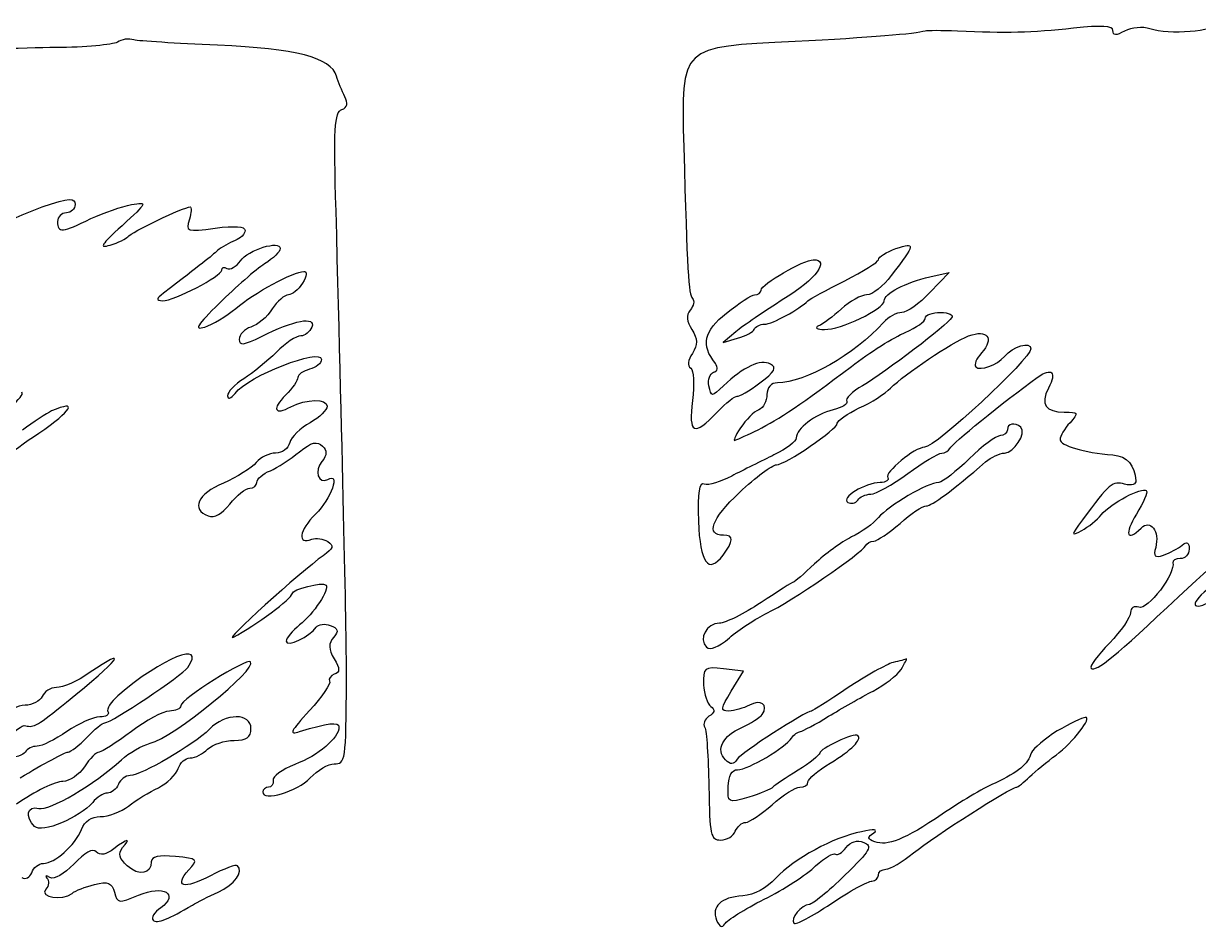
# Model space of a CAD drawing. Extents: x 0 to 69.4, y 0 to 30.3.
# Drawn here: x 46.603 to 50.082, y 12.479 to 15.16 of the extents above; entities that cross this region are included whole.
import ezdxf

# ---------------------------------------------------------------- set-up
doc = ezdxf.new("R2010")
doc.units = 0
doc.header["$MEASUREMENT"] = 0
doc.layers.get('0').update_dxf_attribs({"linetype": 'CONTINUOUS'})

msp = doc.modelspace()

# ---------------------------------------------------------------- linework, layer by layer
at = {"color": 0, "linetype": 'CONTINUOUS'}
for p, q in [((46.8806, 15.1042), (46.8806, 15.1042)), ((49.2865, 14.4099), (49.3438, 14.4219)), ((49.3438, 14.4219), (49.2865, 14.3629)), ((48.7119, 14.2467), (48.6738, 14.2154)), ((48.6738, 14.2154), (48.7171, 14.2275)), ((46.6861, 14.0122), (46.6861, 14.0122)), ((49.5157, 13.9568), (49.5157, 13.9568)), ((49.1771, 13.2676), (49.1771, 13.2676)), ((48.7344, 13.2415), (48.6754, 13.2485)), ((48.6981, 13.1825), (48.7344, 13.2415)), ((49.6632, 13.0645), (49.6632, 13.0645)), ((46.8701, 12.7156), (46.8701, 12.7156))]:
    msp.add_line(p, q, dxfattribs=at)
for points in [[(49.2726, 15.1372), (49.2431, 15.1285), (49.1113, 15.1181), (48.8872, 15.106)], [(49.3681, 15.1372), (49.3212, 15.1389), (49.2778, 15.1389), (49.2726, 15.1372)], [(49.7118, 15.1458), (49.5868, 15.1319), (49.5104, 15.1303), (49.3681, 15.1372)], [(49.8282, 15.1389), (49.8282, 15.1528), (49.7951, 15.1546), (49.7118, 15.1458)], [(49.8629, 15.1372), (49.8368, 15.1233), (49.8282, 15.1233), (49.8282, 15.1389)], [(49.9375, 15.1442), (49.9167, 15.1511), (49.8837, 15.1476), (49.8629, 15.1372)], [(50.144, 15.1597), (50.1285, 15.1354), (49.9949, 15.125), (49.9375, 15.1442)], [(46.8806, 15.1042), (46.8667, 15.0972), (46.785, 15.0886), (46.6983, 15.0886)], [(46.9292, 15.1111), (46.9153, 15.1164), (46.8926, 15.1129), (46.8806, 15.1042)], [(47.1774, 15.0956), (47.0542, 15.1007), (46.9431, 15.1076), (46.9292, 15.1111)], [(48.8872, 15.106), (48.5436, 15.0903), (48.5506, 15.0956), (48.5575, 14.7935)], [(46.6983, 15.0886), (46.6097, 15.0868), (46.4101, 15.0817), (46.2522, 15.0764)], [(47.5297, 15.0035), (47.5124, 15.059), (47.41, 15.0851), (47.1774, 15.0956)], [(47.554, 14.9428), (47.5454, 14.9601), (47.535, 14.9861), (47.5297, 15.0035)], [(47.5454, 14.9046), (47.5628, 14.9115), (47.5644, 14.9236), (47.554, 14.9428)], [(47.5281, 14.6042), (47.5211, 14.8472), (47.5228, 14.8976), (47.5454, 14.9046)], [(48.5575, 14.7935), (48.5679, 14.4254), (48.5714, 14.356), (48.5835, 14.3456)], [(46.5333, 14.5608), (46.5472, 14.5713), (46.6046, 14.5972), (46.6583, 14.6164)], [(46.6583, 14.6164), (46.74, 14.6442), (46.7556, 14.6442), (46.7556, 14.6233)], [(46.7556, 14.6233), (46.7556, 14.6111), (46.7435, 14.599), (46.7296, 14.599)], [(46.8024, 14.5817), (46.8406, 14.599), (46.8944, 14.6181), (46.9222, 14.6233)], [(46.9222, 14.6233), (46.9708, 14.6319), (46.9708, 14.6303), (46.8944, 14.5608)], [(46.9118, 14.5278), (46.9204, 14.5417), (47.0785, 14.6164), (47.0958, 14.6164)], [(47.0958, 14.6164), (47.101, 14.6164), (47.0993, 14.599), (47.094, 14.5799)], [(46.7296, 14.599), (46.7157, 14.599), (46.7035, 14.5868), (46.7035, 14.5729)], [(46.7035, 14.5729), (46.7035, 14.5382), (46.7174, 14.54), (46.8024, 14.5817)], [(47.094, 14.5799), (47.0819, 14.5435), (47.0854, 14.5417), (47.1704, 14.5539)], [(47.5593, 13.219), (47.5593, 13.3301), (47.5489, 13.83), (47.5281, 14.6042)], [(46.8944, 14.5608), (46.8319, 14.5035), (46.825, 14.4931), (46.8597, 14.5035)], [(47.1704, 14.5539), (47.2294, 14.5608), (47.2589, 14.559), (47.2589, 14.5469)], [(47.2589, 14.5469), (47.2589, 14.5365), (47.245, 14.5226), (47.2294, 14.5174)], [(46.8597, 14.5035), (46.884, 14.5104), (46.9065, 14.5226), (46.9118, 14.5278)], [(47.2294, 14.5174), (47.2121, 14.5104), (47.1896, 14.4965), (47.1774, 14.4879)], [(47.245, 14.4567), (47.2676, 14.4896), (47.3631, 14.5192), (47.3631, 14.4931)], [(49.1858, 14.4931), (49.2449, 14.5122), (49.2449, 14.5088), (49.1719, 14.4133)], [(47.1774, 14.4879), (47.16, 14.4706), (47.1288, 14.4463), (47.0176, 14.3613)], [(47.3631, 14.4931), (47.3631, 14.4844), (47.3422, 14.4636), (47.3163, 14.4479)], [(49.1337, 14.4601), (49.1337, 14.4688), (49.1581, 14.4826), (49.1858, 14.4931)], [(47.3163, 14.4479), (47.2901, 14.4307), (47.2311, 14.3786), (47.1826, 14.3317)], [(47.1896, 14.4289), (47.1896, 14.4376), (47.1965, 14.441), (47.2051, 14.4342)], [(47.2051, 14.4342), (47.2139, 14.4289), (47.2329, 14.4393), (47.245, 14.4567)], [(48.7865, 14.3699), (48.7865, 14.3872), (48.9133, 14.4601), (48.9411, 14.4601)], [(48.9411, 14.4601), (48.9914, 14.4601), (48.9497, 14.4029), (48.8543, 14.3439)], [(49.0349, 14.3976), (49.0886, 14.4254), (49.1337, 14.4532), (49.1337, 14.4601)], [(47.0142, 14.3386), (47.0489, 14.3386), (47.1896, 14.4115), (47.1896, 14.4289)], [(47.2311, 14.3161), (47.285, 14.3613), (47.4031, 14.4254), (47.4325, 14.4254)], [(47.4325, 14.4254), (47.4429, 14.4254), (47.4429, 14.4133), (47.429, 14.3907)], [(49.1719, 14.4133), (49.1493, 14.3821), (49.1164, 14.356), (49.099, 14.356)], [(49.1511, 14.3386), (49.1511, 14.3594), (49.2136, 14.3925), (49.2865, 14.4099)], [(47.429, 14.3907), (47.4169, 14.3717), (47.3978, 14.356), (47.3874, 14.356)], [(48.7675, 14.356), (48.7779, 14.356), (48.7865, 14.3629), (48.7865, 14.3699)], [(48.9254, 14.3386), (48.9307, 14.3439), (48.9793, 14.3699), (49.0349, 14.3976)], [(47.0176, 14.3613), (46.9951, 14.3439), (46.9951, 14.3404), (47.0142, 14.3386)], [(47.3874, 14.356), (47.3753, 14.356), (47.3544, 14.3369), (47.3387, 14.3143)], [(48.5835, 14.3456), (48.5904, 14.3386), (48.5869, 14.3231), (48.5765, 14.3108)], [(48.6842, 14.3022), (48.7206, 14.3317), (48.7587, 14.356), (48.7675, 14.356)], [(48.8543, 14.3439), (48.7969, 14.3074), (48.7328, 14.264), (48.7119, 14.2467)], [(48.7969, 14.2692), (48.8196, 14.2692), (48.9011, 14.3143), (48.9254, 14.3386)], [(48.974, 14.2536), (49.021, 14.2518), (49.1511, 14.3143), (49.1511, 14.3386)], [(49.099, 14.356), (49.0835, 14.356), (49.0488, 14.3369), (49.0244, 14.3143)], [(49.2865, 14.3629), (49.2553, 14.33), (49.2171, 14.3039), (49.2032, 14.3039)], [(47.1826, 14.3317), (47.1167, 14.2657), (47.1062, 14.2501), (47.1392, 14.2606)], [(47.1392, 14.2606), (47.1618, 14.2675), (47.2035, 14.2935), (47.2311, 14.3161)], [(47.3387, 14.3143), (47.3249, 14.29), (47.2954, 14.2675), (47.2762, 14.2606)], [(48.5765, 14.3108), (48.5644, 14.2953), (48.5661, 14.2779), (48.5818, 14.2536)], [(48.6511, 14.1529), (48.6078, 14.2085), (48.6165, 14.2483), (48.6842, 14.3022)], [(49.0244, 14.3143), (49.0001, 14.2918), (48.9689, 14.2692), (48.9567, 14.264)], [(49.2032, 14.3039), (49.1875, 14.3039), (49.1632, 14.29), (49.1493, 14.2744)], [(49.2726, 14.2865), (49.2726, 14.2969), (49.2935, 14.3039), (49.3178, 14.3039)], [(49.3178, 14.3039), (49.3421, 14.3039), (49.3576, 14.2969), (49.3507, 14.2883)], [(47.3075, 14.2328), (47.4031, 14.2814), (47.469, 14.2935), (47.4568, 14.2606)], [(48.7657, 14.2536), (48.7692, 14.2622), (48.7831, 14.2692), (48.7969, 14.2692)], [(49.1493, 14.2744), (49.0608, 14.1772), (48.9185, 14.0974), (48.8351, 14.0956)], [(48.9567, 14.264), (48.9446, 14.2588), (48.9515, 14.2536), (48.974, 14.2536)], [(49.3507, 14.2883), (49.3368, 14.2657), (49.1563, 14.1286), (49.0869, 14.0869)], [(49.2136, 14.2449), (49.2465, 14.2588), (49.2726, 14.2779), (49.2726, 14.2865)], [(47.2762, 14.2606), (47.2572, 14.2553), (47.2415, 14.2379), (47.2415, 14.224)], [(47.2415, 14.224), (47.2415, 14.205), (47.2538, 14.2067), (47.3075, 14.2328)], [(47.4239, 14.2344), (47.41, 14.2344), (47.3788, 14.2136), (47.351, 14.1858)], [(47.4568, 14.2606), (47.4499, 14.2467), (47.436, 14.2344), (47.4239, 14.2344)], [(48.5818, 14.2536), (48.5992, 14.224), (48.5992, 14.2101), (48.5835, 14.1824)], [(48.7171, 14.2275), (48.7414, 14.2344), (48.764, 14.2467), (48.7657, 14.2536)], [(49.0539, 14.1442), (49.1078, 14.1858), (49.1806, 14.231), (49.2136, 14.2449)], [(49.1701, 14.08), (49.2118, 14.1217), (49.3507, 14.2154), (49.4011, 14.2344)], [(49.4011, 14.2344), (49.4567, 14.2553), (49.4775, 14.2275), (49.4393, 14.1842)], [(47.2294, 14.0643), (47.2676, 14.1164), (47.4846, 14.1997), (47.4846, 14.165)], [(49.5851, 14.1963), (49.5851, 14.1668), (49.3021, 13.9047), (49.2708, 13.9047)], [(49.5069, 14.1738), (49.5331, 14.205), (49.5851, 14.2189), (49.5851, 14.1963)], [(47.351, 14.1858), (47.3249, 14.1599), (47.2815, 14.1251), (47.2554, 14.1078)], [(47.4846, 14.165), (47.4846, 14.1529), (47.469, 14.1407), (47.4499, 14.1356)], [(48.5835, 14.1824), (48.5696, 14.1633), (48.5679, 14.146), (48.5783, 14.139)], [(48.8143, 14.1511), (48.7849, 14.1668), (48.7344, 14.1425), (48.6754, 14.0869)], [(49.4393, 14.1842), (49.4236, 14.1668), (49.4167, 14.1494), (49.4219, 14.1425)], [(49.4219, 14.1425), (49.4358, 14.1303), (49.4844, 14.1476), (49.5069, 14.1738)], [(47.4499, 14.1356), (47.4308, 14.1303), (47.4151, 14.1199), (47.4151, 14.1113)], [(48.5783, 14.139), (48.5869, 14.1338), (48.5887, 14.0904), (48.5835, 14.0435)], [(48.6321, 14.0869), (48.6286, 14.1043), (48.6356, 14.1233), (48.646, 14.1268)], [(48.646, 14.1268), (48.6581, 14.1303), (48.6599, 14.1407), (48.6511, 14.1529)], [(48.7779, 13.9568), (48.8369, 13.9863), (48.9099, 14.0349), (49.0539, 14.1442)], [(48.7831, 14.0956), (48.8282, 14.1286), (48.8335, 14.1407), (48.8143, 14.1511)], [(49.6042, 14.1113), (49.6476, 14.1425), (49.6632, 14.1268), (49.6372, 14.08)], [(47.2554, 14.1078), (47.2276, 14.0904), (47.2069, 14.0678), (47.2069, 14.0574)], [(47.4151, 14.1113), (47.4151, 14.1025), (47.3996, 14.08), (47.3788, 14.0592)], [(48.7154, 14.0557), (48.7206, 14.0539), (48.7518, 14.0713), (48.7831, 14.0956)], [(48.8351, 14.0956), (48.8161, 14.0956), (48.8039, 14.0817), (48.8039, 14.0608)], [(49.3456, 13.9013), (49.3507, 13.9151), (49.5035, 14.0383), (49.6042, 14.1113)], [(46.4604, 13.9619), (46.5403, 14.0018), (46.6097, 14.0557), (46.5976, 14.0678)], [(47.2069, 14.0574), (47.2069, 14.0453), (47.2156, 14.0488), (47.2294, 14.0643)], [(47.3788, 14.0592), (47.3371, 14.0175), (47.3457, 13.9983), (47.3943, 14.0244)], [(48.6754, 14.0869), (48.639, 14.0522), (48.639, 14.0522), (48.6321, 14.0869)], [(48.6564, 14.0088), (48.6824, 14.0365), (48.7101, 14.0574), (48.7154, 14.0557)], [(48.8039, 14.0608), (48.8039, 14.0418), (48.7935, 14.021), (48.7796, 14.0157)], [(49.0869, 14.0869), (49.0557, 14.0696), (49.0349, 14.0488), (49.04, 14.04)], [(49.0765, 14.021), (49.1129, 14.0365), (49.1546, 14.0643), (49.1701, 14.08)], [(49.6372, 14.08), (49.6129, 14.0314), (49.6285, 14.0088), (49.684, 14.0088)], [(46.6479, 13.9464), (46.7469, 14.014), (46.766, 14.0469), (46.6861, 14.0122)], [(47.3943, 14.0244), (47.4394, 14.0488), (47.5019, 14.0488), (47.5019, 14.0261)], [(47.5019, 14.0261), (47.5019, 14.0157), (47.4794, 13.9932), (47.4517, 13.9775)], [(48.5835, 14.0435), (48.5714, 13.9429), (48.5869, 13.936), (48.6564, 14.0088)], [(49.04, 14.04), (49.0453, 14.0331), (49.0261, 14.0226), (49.0001, 14.0157)], [(49.0122, 13.9758), (49.0122, 13.9844), (49.0418, 14.0036), (49.0765, 14.021)], [(46.6861, 14.0122), (46.6706, 14.0053), (46.6324, 13.9793), (46.5993, 13.955)], [(48.7796, 14.0157), (48.7657, 14.0106), (48.7414, 13.9863), (48.7258, 13.9619)], [(49.0001, 14.0157), (48.9462, 14.0018), (48.8907, 13.9603), (48.8907, 13.9325)], [(49.684, 14.0088), (49.7275, 14.0088), (49.7275, 14.0071), (49.7014, 13.9775)], [(47.4517, 13.9775), (47.4221, 13.9619), (47.3961, 13.9342), (47.3908, 13.9186)], [(48.7258, 13.9619), (48.7085, 13.9376), (48.7032, 13.9203), (48.7101, 13.9256)], [(48.7101, 13.9256), (48.7189, 13.929), (48.7501, 13.9429), (48.7779, 13.9568)], [(48.8317, 13.8526), (48.8594, 13.8526), (49.0122, 13.9585), (49.0122, 13.9758)], [(49.5157, 13.9568), (49.5157, 13.9481), (49.5053, 13.9394), (49.4949, 13.9394)], [(49.5069, 13.8873), (49.5347, 13.8873), (49.5729, 13.9464), (49.5556, 13.9638)], [(49.5556, 13.9638), (49.5382, 13.9793), (49.5157, 13.9758), (49.5157, 13.9568)], [(49.7014, 13.9775), (49.684, 13.9603), (49.6719, 13.9376), (49.6719, 13.9272)], [(46.5525, 13.8752), (46.5629, 13.8873), (46.6062, 13.9186), (46.6479, 13.9464)], [(47.3908, 13.9186), (47.3874, 13.9013), (47.3683, 13.8873), (47.3492, 13.8873)], [(47.4204, 13.8908), (47.4551, 13.9203), (47.4725, 13.9238), (47.4881, 13.9082)], [(48.8907, 13.9325), (48.8907, 13.9221), (48.8613, 13.8994), (48.8247, 13.8821)], [(49.4949, 13.9394), (49.4826, 13.9394), (49.441, 13.9082), (49.4028, 13.87)], [(49.6719, 13.9272), (49.6719, 13.9099), (49.7414, 13.889), (49.8282, 13.8821)], [(47.3492, 13.8873), (47.3301, 13.8873), (47.304, 13.8752), (47.2919, 13.8595)], [(47.3336, 13.8352), (47.3544, 13.8439), (47.3926, 13.87), (47.4204, 13.8908)], [(47.4881, 13.9082), (47.5019, 13.8943), (47.5019, 13.8821), (47.4864, 13.863)], [(48.8247, 13.8821), (48.79, 13.8648), (48.7328, 13.837), (48.6997, 13.8196)], [(49.2708, 13.9047), (49.2414, 13.9047), (49.1511, 13.83), (49.1615, 13.8144)], [(49.2206, 13.8266), (49.2657, 13.8595), (49.3108, 13.8873), (49.3212, 13.8873)], [(49.3212, 13.8873), (49.3317, 13.8873), (49.3421, 13.8943), (49.3456, 13.9013)], [(49.4514, 13.8613), (49.4671, 13.8752), (49.4931, 13.8873), (49.5069, 13.8873)], [(49.8282, 13.8821), (49.8699, 13.8786), (49.8942, 13.8509), (49.8958, 13.8057)], [(47.2919, 13.8595), (47.2781, 13.8439), (47.2346, 13.8161), (47.1947, 13.7988)], [(47.4864, 13.863), (47.4621, 13.8352), (47.476, 13.7936), (47.5038, 13.8092)], [(48.7224, 13.771), (48.771, 13.8161), (48.8196, 13.8526), (48.8317, 13.8526)], [(49.2761, 13.7311), (49.2917, 13.7311), (49.3525, 13.7762), (49.4514, 13.8613)], [(49.4028, 13.87), (49.3646, 13.8335), (49.3247, 13.8023), (49.3125, 13.8005)], [(47.2936, 13.8005), (47.2936, 13.8109), (47.311, 13.8266), (47.3336, 13.8352)], [(47.5038, 13.8092), (47.5419, 13.8335), (47.5142, 13.7519), (47.4672, 13.7068)], [(48.6997, 13.8196), (48.6668, 13.8023), (48.6304, 13.7901), (48.6182, 13.7953)], [(49.1113, 13.7658), (49.125, 13.7658), (49.1754, 13.7936), (49.2206, 13.8266)], [(49.1615, 13.8144), (49.1667, 13.8075), (49.1563, 13.8005), (49.1389, 13.8005)], [(47.1947, 13.7988), (47.1183, 13.7658), (47.0975, 13.7207), (47.1496, 13.7016)], [(47.2139, 13.7363), (47.2346, 13.7623), (47.2607, 13.7832), (47.2728, 13.7832)], [(47.2728, 13.7832), (47.285, 13.7832), (47.2936, 13.7918), (47.2936, 13.8005)], [(48.6182, 13.7953), (48.6026, 13.8023), (48.5992, 13.7727), (48.6008, 13.6859)], [(49.1389, 13.8005), (49.0939, 13.7988), (49.021, 13.7554), (49.0435, 13.7415)], [(49.3125, 13.8005), (49.2796, 13.8005), (49.1632, 13.7311), (49.1337, 13.6963)], [(49.8629, 13.7953), (49.8264, 13.8057), (49.8194, 13.7988), (49.7379, 13.6894)], [(49.7935, 13.705), (49.8229, 13.7398), (49.915, 13.7884), (49.9271, 13.7762)], [(49.8958, 13.8057), (49.8976, 13.7953), (49.8837, 13.7901), (49.8629, 13.7953)], [(48.6754, 13.6443), (48.6217, 13.6443), (48.639, 13.6911), (48.7224, 13.771)], [(49.0435, 13.7415), (49.0539, 13.7363), (49.0661, 13.738), (49.0731, 13.7484)], [(49.0731, 13.7484), (49.0782, 13.7571), (49.0956, 13.7658), (49.1113, 13.7658)], [(49.9271, 13.7762), (49.9324, 13.771), (49.9185, 13.7398), (49.8976, 13.7068)], [(47.1496, 13.7016), (47.1687, 13.6946), (47.1896, 13.7068), (47.2139, 13.7363)], [(47.4672, 13.7068), (47.4186, 13.6582), (47.4117, 13.6148), (47.4568, 13.6321)], [(49.1979, 13.679), (49.2292, 13.7085), (49.2657, 13.7311), (49.2761, 13.7311)], [(49.8976, 13.7068), (49.8611, 13.646), (49.8699, 13.6234), (49.9115, 13.6651)], [(48.6008, 13.6859), (48.6061, 13.5609), (48.6304, 13.5279), (48.6738, 13.5852)], [(49.1337, 13.6963), (49.1199, 13.679), (49.0835, 13.6529), (49.0539, 13.6391)], [(49.1199, 13.6269), (49.1303, 13.6269), (49.165, 13.6512), (49.1979, 13.679)], [(49.7379, 13.6894), (49.7032, 13.6425), (49.7032, 13.6408), (49.7361, 13.6582)], [(49.7361, 13.6582), (49.7553, 13.6686), (49.7813, 13.6894), (49.7935, 13.705)], [(49.9115, 13.6651), (49.9393, 13.6929), (49.9671, 13.6564), (49.9549, 13.6078)], [(47.4568, 13.6321), (47.469, 13.6373), (47.4899, 13.6338), (47.5038, 13.6252)], [(48.6738, 13.5852), (48.705, 13.6269), (48.7067, 13.6443), (48.6754, 13.6443)], [(49.0539, 13.6391), (49.0244, 13.6234), (48.9758, 13.5887), (48.9446, 13.5592)], [(47.5038, 13.6252), (47.5228, 13.613), (47.5211, 13.6061), (47.4899, 13.5835)], [(48.8039, 13.4134), (48.8733, 13.4464), (49.0869, 13.5922), (49.0956, 13.613)], [(49.0956, 13.613), (49.099, 13.62), (49.1094, 13.6269), (49.1199, 13.6269)], [(49.9549, 13.6078), (49.9479, 13.5818), (49.9514, 13.5766), (49.9775, 13.5852)], [(49.9775, 13.5852), (49.9965, 13.5922), (50.0208, 13.6043), (50.0331, 13.6148)], [(50.0226, 13.462), (50.1753, 13.6043), (50.21, 13.6286), (50.21, 13.5922)], [(50.0539, 13.6026), (50.0539, 13.587), (50.0417, 13.5748), (50.0278, 13.5748)], [(50.0331, 13.6148), (50.0469, 13.6269), (50.0539, 13.6234), (50.0539, 13.6026)], [(47.4899, 13.5835), (47.4239, 13.5366), (47.1878, 13.3231), (47.2242, 13.3422)], [(50.0278, 13.5748), (50.0139, 13.5748), (50.0035, 13.5696), (50.0053, 13.5627)], [(48.9446, 13.5592), (48.9133, 13.5297), (48.8856, 13.5054), (48.8821, 13.5054)], [(50.0053, 13.5627), (50.0157, 13.5332), (49.9306, 13.4204), (49.9046, 13.4308)], [(47.3978, 13.4707), (47.3978, 13.4846), (47.4881, 13.5071), (47.4985, 13.4967)], [(48.8821, 13.5054), (48.8786, 13.5054), (48.8369, 13.4777), (48.7865, 13.4447)], [(47.2242, 13.3422), (47.2901, 13.377), (47.3978, 13.4568), (47.3978, 13.4707)], [(47.4985, 13.4967), (47.5107, 13.4846), (47.4603, 13.4099), (47.4204, 13.3787)], [(50.1093, 13.4846), (50.0469, 13.4342), (50.066, 13.4152), (50.1371, 13.4586)], [(48.7865, 13.4447), (48.7363, 13.4117), (48.6807, 13.3839), (48.6633, 13.3839)], [(49.7639, 13.2502), (49.7778, 13.2381), (49.8368, 13.2867), (50.0226, 13.462)], [(49.9046, 13.4308), (49.8907, 13.436), (49.8803, 13.429), (49.8803, 13.4152)], [(48.6928, 13.3405), (48.7206, 13.3648), (48.771, 13.3978), (48.8039, 13.4134)], [(49.8803, 13.4152), (49.8803, 13.4013), (49.8525, 13.3596), (49.8178, 13.3249)], [(47.4204, 13.3787), (47.3996, 13.3613), (47.3804, 13.3388), (47.3804, 13.3301)], [(47.3804, 13.3301), (47.3804, 13.311), (47.4517, 13.344), (47.469, 13.3717)], [(47.469, 13.3717), (47.476, 13.3804), (47.495, 13.3839), (47.5107, 13.377)], [(47.5107, 13.377), (47.535, 13.3683), (47.5367, 13.3613), (47.5211, 13.3422)], [(48.6633, 13.3839), (48.6251, 13.3839), (48.6008, 13.337), (48.6251, 13.3127)], [(47.0889, 13.252), (47.1461, 13.3353), (47.0125, 13.2815), (46.8822, 13.1686)], [(47.5211, 13.3422), (47.5054, 13.3231), (47.5054, 13.3075), (47.5228, 13.278)], [(48.6251, 13.3127), (48.6356, 13.3023), (48.6599, 13.3127), (48.6928, 13.3405)], [(49.8178, 13.3249), (49.7831, 13.2902), (49.7587, 13.2554), (49.7639, 13.2502)], [(46.7296, 13.1495), (46.8875, 13.2763), (46.9204, 13.3197), (46.7972, 13.2363)], [(46.9778, 13.028), (47.0472, 13.0454), (47.2971, 13.2485), (47.2746, 13.2693)], [(47.2746, 13.2693), (47.2642, 13.2815), (47.0681, 13.1582), (47.0681, 13.1391)], [(47.5228, 13.278), (47.5401, 13.2485), (47.5401, 13.2381), (47.5228, 13.2329)], [(48.6754, 13.2485), (48.6182, 13.2554), (48.6147, 13.252), (48.6165, 13.2016)], [(49.1771, 13.2676), (49.1581, 13.2624), (49.0974, 13.2277), (49.0418, 13.1912)], [(49.2171, 13.278), (49.2136, 13.2763), (49.1962, 13.2711), (49.1771, 13.2676)], [(49.2014, 13.2467), (49.2118, 13.2658), (49.2188, 13.278), (49.2171, 13.278)], [(46.7972, 13.2363), (46.7625, 13.212), (46.7192, 13.1929), (46.7, 13.1929)], [(46.844, 13.0888), (46.8632, 13.0888), (47.0732, 13.2294), (47.0889, 13.252)], [(47.5228, 13.2329), (47.5124, 13.2277), (47.5054, 13.219), (47.5089, 13.212)], [(49.1181, 13.1825), (49.1528, 13.2016), (49.1893, 13.2294), (49.2014, 13.2467)], [(46.7, 13.1929), (46.6826, 13.1929), (46.6636, 13.1808), (46.6583, 13.1669)], [(47.5089, 13.212), (47.5142, 13.2051), (47.4864, 13.1652), (47.4499, 13.1252)], [(47.5228, 12.9673), (47.5558, 12.9673), (47.5575, 12.9725), (47.5593, 13.219)], [(48.6165, 13.2016), (48.6182, 13.1738), (48.6269, 13.1443), (48.6374, 13.1374)], [(49.0418, 13.1912), (48.9863, 13.153), (48.9376, 13.1235), (48.9358, 13.1235)], [(46.6583, 13.1669), (46.6514, 13.153), (46.6289, 13.1408), (46.6081, 13.1408)], [(46.8822, 13.1686), (46.8614, 13.1513), (46.8475, 13.1287), (46.8528, 13.1217)], [(48.6911, 13.1235), (48.665, 13.1235), (48.6668, 13.1304), (48.6981, 13.1825)], [(48.79, 13.1131), (48.8092, 13.1426), (48.7865, 13.1599), (48.7518, 13.1408)], [(48.9863, 13.1079), (49.0244, 13.1304), (49.0835, 13.1652), (49.1181, 13.1825)], [(46.6081, 13.1408), (46.5819, 13.1408), (46.5629, 13.127), (46.556, 13.1079)], [(46.6097, 13.0801), (46.6324, 13.0731), (46.6463, 13.0818), (46.7296, 13.1495)], [(46.8528, 13.1217), (46.8579, 13.1131), (46.8475, 13.1061), (46.8285, 13.1061)], [(47.035, 13.1235), (47.016, 13.1235), (46.9656, 13.0957), (46.9222, 13.0627)], [(47.0681, 13.1391), (47.0681, 13.1304), (47.0524, 13.1235), (47.035, 13.1235)], [(47.2762, 13.0714), (47.2762, 13.1183), (47.2017, 13.1183), (47.1531, 13.0697)], [(47.4499, 13.1252), (47.3926, 13.0627), (47.3874, 13.0523), (47.4204, 13.0627)], [(48.6374, 13.1374), (48.6511, 13.127), (48.6494, 13.1183), (48.6321, 13.1079)], [(48.7518, 13.1408), (48.7344, 13.1322), (48.7067, 13.1235), (48.6911, 13.1235)], [(48.9358, 13.1235), (48.9185, 13.1235), (48.7258, 12.9985), (48.7154, 12.9812)], [(46.5507, 13.0349), (46.5733, 13.0645), (46.5993, 13.0836), (46.6097, 13.0801)], [(46.8285, 13.1061), (46.8093, 13.1061), (46.766, 13.087), (46.7312, 13.0627)], [(46.7903, 13.0454), (46.8128, 13.0697), (46.8371, 13.0888), (46.844, 13.0888)], [(47.4204, 13.0627), (47.5038, 13.0888), (47.5367, 13.0922), (47.5367, 13.0766)], [(48.6321, 13.1079), (48.62, 13.0992), (48.6131, 13.0853), (48.62, 13.0749)], [(48.7293, 13.0749), (48.7553, 13.087), (48.7831, 13.1044), (48.79, 13.1131)], [(48.9029, 13.0627), (48.9099, 13.0645), (48.9481, 13.0836), (48.9863, 13.1079)], [(49.6597, 12.9933), (49.7101, 13.0297), (49.7692, 13.1079), (49.7465, 13.1044)], [(49.7465, 13.1044), (49.7379, 13.1044), (49.7014, 13.0853), (49.6632, 13.0645)], [(46.7312, 13.0627), (46.6965, 13.0384), (46.6567, 13.0193), (46.6428, 13.0193)], [(46.9222, 13.0627), (46.8771, 13.0297), (46.8354, 13.002), (46.8267, 13.002)], [(47.1531, 13.0697), (47.1062, 13.0228), (46.9517, 12.9326), (46.9187, 12.9326)], [(47.226, 13.0367), (47.2642, 13.0367), (47.2762, 13.0454), (47.2762, 13.0714)], [(47.5367, 13.0766), (47.5367, 13.0436), (47.476, 12.9916), (47.4065, 12.9656)], [(48.62, 13.0749), (48.6251, 13.0662), (48.6304, 12.9864), (48.6321, 12.8996)], [(48.6807, 12.9794), (48.6511, 13.009), (48.6738, 13.0506), (48.7293, 13.0749)], [(48.8768, 13.0436), (48.8837, 13.054), (48.896, 13.0627), (48.9029, 13.0627)], [(49.0731, 13.0506), (49.0626, 13.061), (48.9601, 13.0124), (48.9601, 12.9985)], [(48.9914, 12.969), (49.0557, 13.009), (49.0851, 13.0384), (49.0731, 13.0506)], [(49.6632, 13.0645), (49.6268, 13.0419), (49.5921, 13.0124), (49.5868, 13.0003)], [(46.6428, 13.0193), (46.6289, 13.0193), (46.6132, 13.0124), (46.6081, 13.002)], [(46.7347, 13.002), (46.7417, 13.002), (46.7676, 13.0211), (46.7903, 13.0454)], [(46.8926, 12.9794), (46.9153, 13.0003), (46.9535, 13.0211), (46.9778, 13.028)], [(47.1479, 13.0107), (47.1635, 13.0245), (47.1982, 13.0367), (47.226, 13.0367)], [(48.7171, 12.9499), (48.7483, 12.9499), (48.8594, 13.0159), (48.8768, 13.0436)], [(46.6081, 13.002), (46.6028, 12.9933), (46.5768, 12.9847), (46.5542, 12.9847)], [(46.5924, 12.9256), (46.6618, 12.9673), (46.7261, 13.002), (46.7347, 13.002)], [(46.6479, 12.8353), (46.6775, 12.8267), (46.8146, 12.9065), (46.8926, 12.9794)], [(46.8267, 13.002), (46.8181, 13.002), (46.7989, 12.9829), (46.7833, 12.9586)], [(47.0611, 12.9534), (47.0663, 12.9708), (47.0819, 12.9847), (47.0958, 12.9847)], [(47.0958, 12.9847), (47.1114, 12.9847), (47.134, 12.9968), (47.1479, 13.0107)], [(48.7154, 12.9812), (48.705, 12.9638), (48.6962, 12.9638), (48.6807, 12.9794)], [(48.9601, 12.9985), (48.9601, 12.9933), (48.9307, 12.969), (48.896, 12.9482)], [(49.5868, 13.0003), (49.5764, 12.9656), (49.5486, 12.943), (49.4792, 12.91)], [(49.5817, 12.9291), (49.599, 12.9447), (49.6337, 12.9742), (49.6597, 12.9933)], [(46.7833, 12.9586), (46.7676, 12.9343), (46.7382, 12.9152), (46.7192, 12.9152)], [(47.0021, 12.8961), (47.0281, 12.91), (47.0542, 12.9343), (47.0611, 12.9534)], [(47.4065, 12.9656), (47.3683, 12.9499), (47.3387, 12.9291), (47.3422, 12.9187)], [(47.4517, 12.9256), (47.4725, 12.9482), (47.5054, 12.9673), (47.5228, 12.9673)], [(48.6893, 12.8996), (48.6911, 12.9326), (48.6997, 12.9499), (48.7171, 12.9499)], [(48.896, 12.9482), (48.8594, 12.9256), (48.8265, 12.9031), (48.8212, 12.8978)], [(48.9254, 12.9135), (48.9254, 12.9222), (48.955, 12.9482), (48.9914, 12.969)], [(46.7192, 12.9152), (46.6983, 12.9152), (46.6358, 12.8857), (46.5819, 12.8475)], [(46.9187, 12.9326), (46.9049, 12.9326), (46.8892, 12.9204), (46.884, 12.9065)], [(47.311, 12.884), (47.311, 12.8544), (47.4135, 12.8857), (47.4517, 12.9256)], [(47.3422, 12.9187), (47.344, 12.9065), (47.3371, 12.8978), (47.3283, 12.8978)], [(48.9011, 12.8978), (48.915, 12.8978), (48.9254, 12.9048), (48.9254, 12.9135)], [(49.4792, 12.91), (49.4428, 12.8944), (49.3733, 12.8527), (49.3229, 12.818)], [(49.5417, 12.8978), (49.5469, 12.8978), (49.5643, 12.9117), (49.5817, 12.9291)], [(46.851, 12.8805), (46.8389, 12.8805), (46.8197, 12.8683), (46.8076, 12.8527)], [(46.884, 12.9065), (46.8771, 12.8926), (46.8632, 12.8805), (46.851, 12.8805)], [(46.9135, 12.8423), (46.9361, 12.8597), (46.976, 12.884), (47.0021, 12.8961)], [(47.3283, 12.8978), (47.3197, 12.8978), (47.311, 12.8909), (47.311, 12.884)], [(48.6321, 12.8996), (48.6339, 12.7555), (48.6374, 12.7416), (48.6668, 12.7416)], [(48.7501, 12.8683), (48.6876, 12.851), (48.6876, 12.851), (48.6893, 12.8996)], [(48.8212, 12.8978), (48.8161, 12.8926), (48.7849, 12.8788), (48.7501, 12.8683)], [(48.8196, 12.8458), (48.8508, 12.8753), (48.889, 12.8978), (48.9011, 12.8978)], [(49.2379, 12.7034), (49.3004, 12.7538), (49.5261, 12.8978), (49.5417, 12.8978)], [(46.6358, 12.7815), (46.6062, 12.811), (46.6132, 12.844), (46.6479, 12.8353)], [(46.8076, 12.8527), (46.7694, 12.8076), (46.6567, 12.7607), (46.6358, 12.7815)], [(46.8301, 12.811), (46.8544, 12.811), (46.891, 12.8249), (46.9135, 12.8423)], [(48.7414, 12.7937), (48.7518, 12.7937), (48.7865, 12.818), (48.8196, 12.8458)], [(46.7746, 12.7728), (46.7833, 12.7972), (46.8042, 12.811), (46.8301, 12.811)], [(49.3229, 12.818), (49.2101, 12.7416), (49.1597, 12.7225), (49.1233, 12.7364)], [(46.6618, 12.6722), (46.6949, 12.6722), (46.7556, 12.726), (46.7746, 12.7728)], [(48.6668, 12.7416), (48.6858, 12.7416), (48.705, 12.7538), (48.7101, 12.7676)], [(48.7101, 12.7676), (48.7171, 12.7815), (48.7293, 12.7937), (48.7414, 12.7937)], [(49.1199, 12.7624), (49.1337, 12.7728), (49.1215, 12.7746), (49.0835, 12.7659)], [(46.8961, 12.719), (46.9222, 12.7485), (46.9118, 12.7468), (46.8701, 12.7156)], [(49.0835, 12.7659), (49.0018, 12.7503), (48.8837, 12.686), (48.83, 12.6288)], [(49.0904, 12.7347), (49.1181, 12.7242), (49.1094, 12.7103), (49.0349, 12.6374)], [(49.0383, 12.719), (49.0522, 12.7364), (49.0712, 12.7433), (49.0904, 12.7347)], [(49.1233, 12.7364), (49.1008, 12.7451), (49.1008, 12.7503), (49.1199, 12.7624)], [(46.8181, 12.7069), (46.8076, 12.7173), (46.785, 12.7051), (46.7521, 12.6704)], [(46.8701, 12.7156), (46.8475, 12.6982), (46.8301, 12.6947), (46.8181, 12.7069)], [(46.91, 12.6652), (46.8857, 12.6878), (46.8822, 12.6999), (46.8961, 12.719)], [(48.9481, 12.6652), (48.9758, 12.6895), (49.0018, 12.7051), (49.0071, 12.6999)], [(49.0071, 12.6999), (49.0122, 12.6947), (49.0261, 12.7034), (49.0383, 12.719)], [(49.1563, 12.6548), (49.1685, 12.6548), (49.2049, 12.6774), (49.2379, 12.7034)], [(46.6271, 12.6444), (46.6324, 12.66), (46.6479, 12.6722), (46.6618, 12.6722)], [(46.7521, 12.6704), (46.7226, 12.6409), (46.6931, 12.6235), (46.681, 12.6305)], [(46.9812, 12.6774), (46.9812, 12.6409), (46.9447, 12.634), (46.91, 12.6652)], [(47.0524, 12.693), (47.0038, 12.6965), (46.9812, 12.693), (46.9812, 12.6774)], [(47.0924, 12.6531), (47.1201, 12.6843), (47.1201, 12.686), (47.0524, 12.693)], [(47.2364, 12.6652), (47.2329, 12.6704), (47.1965, 12.6565), (47.1565, 12.6357)], [(47.1792, 12.5871), (47.2276, 12.6097), (47.2554, 12.6478), (47.2364, 12.6652)], [(48.7953, 12.5663), (48.8525, 12.594), (48.9219, 12.6392), (48.9481, 12.6652)], [(46.5976, 12.6305), (46.6081, 12.6235), (46.6219, 12.6305), (46.6271, 12.6444)], [(46.681, 12.6305), (46.6687, 12.6374), (46.6653, 12.6374), (46.6722, 12.6288)], [(46.6722, 12.6288), (46.6792, 12.6218), (46.6792, 12.6062), (46.6687, 12.5958)], [(47.1565, 12.6357), (47.0767, 12.594), (47.0472, 12.6027), (47.0924, 12.6531)], [(48.83, 12.6288), (48.8039, 12.5992), (48.7657, 12.5784), (48.7328, 12.5767)], [(49.0349, 12.6374), (48.9863, 12.5888), (48.9376, 12.5506), (48.9289, 12.5506)], [(49.1147, 12.6201), (49.125, 12.6201), (49.1337, 12.6288), (49.1337, 12.6374)], [(49.1337, 12.6374), (49.1337, 12.6478), (49.1442, 12.6548), (49.1563, 12.6548)], [(46.6687, 12.5958), (46.6497, 12.5715), (46.7174, 12.561), (46.7469, 12.5836)], [(46.7469, 12.5836), (46.7556, 12.5923), (46.7868, 12.6027), (46.8128, 12.6097)], [(46.8128, 12.6097), (46.8528, 12.6201), (46.8649, 12.6149), (46.8718, 12.5871)], [(46.9431, 12.5784), (47.0176, 12.6097), (47.0646, 12.5819), (47.009, 12.5403)], [(48.9932, 12.5524), (49.0488, 12.5906), (49.1043, 12.6201), (49.1147, 12.6201)], [(46.8718, 12.5871), (46.8806, 12.5541), (46.884, 12.5524), (46.9431, 12.5784)], [(47.1028, 12.5489), (47.1167, 12.5576), (47.1514, 12.5749), (47.1792, 12.5871)], [(48.7328, 12.5767), (48.6668, 12.5715), (48.639, 12.5454), (48.6546, 12.5038)], [(48.6789, 12.4934), (48.6858, 12.5038), (48.7379, 12.5368), (48.7953, 12.5663)], [(47.009, 12.5403), (46.9899, 12.5281), (46.9794, 12.5107), (46.9864, 12.5038)], [(46.9864, 12.5038), (46.9968, 12.4934), (47.035, 12.5073), (47.1028, 12.5489)], [(48.9289, 12.5506), (48.9064, 12.5506), (48.8717, 12.5073), (48.8837, 12.4951)], [(48.8837, 12.4951), (48.889, 12.4899), (48.9376, 12.5159), (48.9932, 12.5524)], [(48.6546, 12.5038), (48.6633, 12.4847), (48.6719, 12.4795), (48.6789, 12.4934)]]:
    msp.add_open_spline(points, degree=3, dxfattribs=at)

doc.saveas('drawing.dxf')
